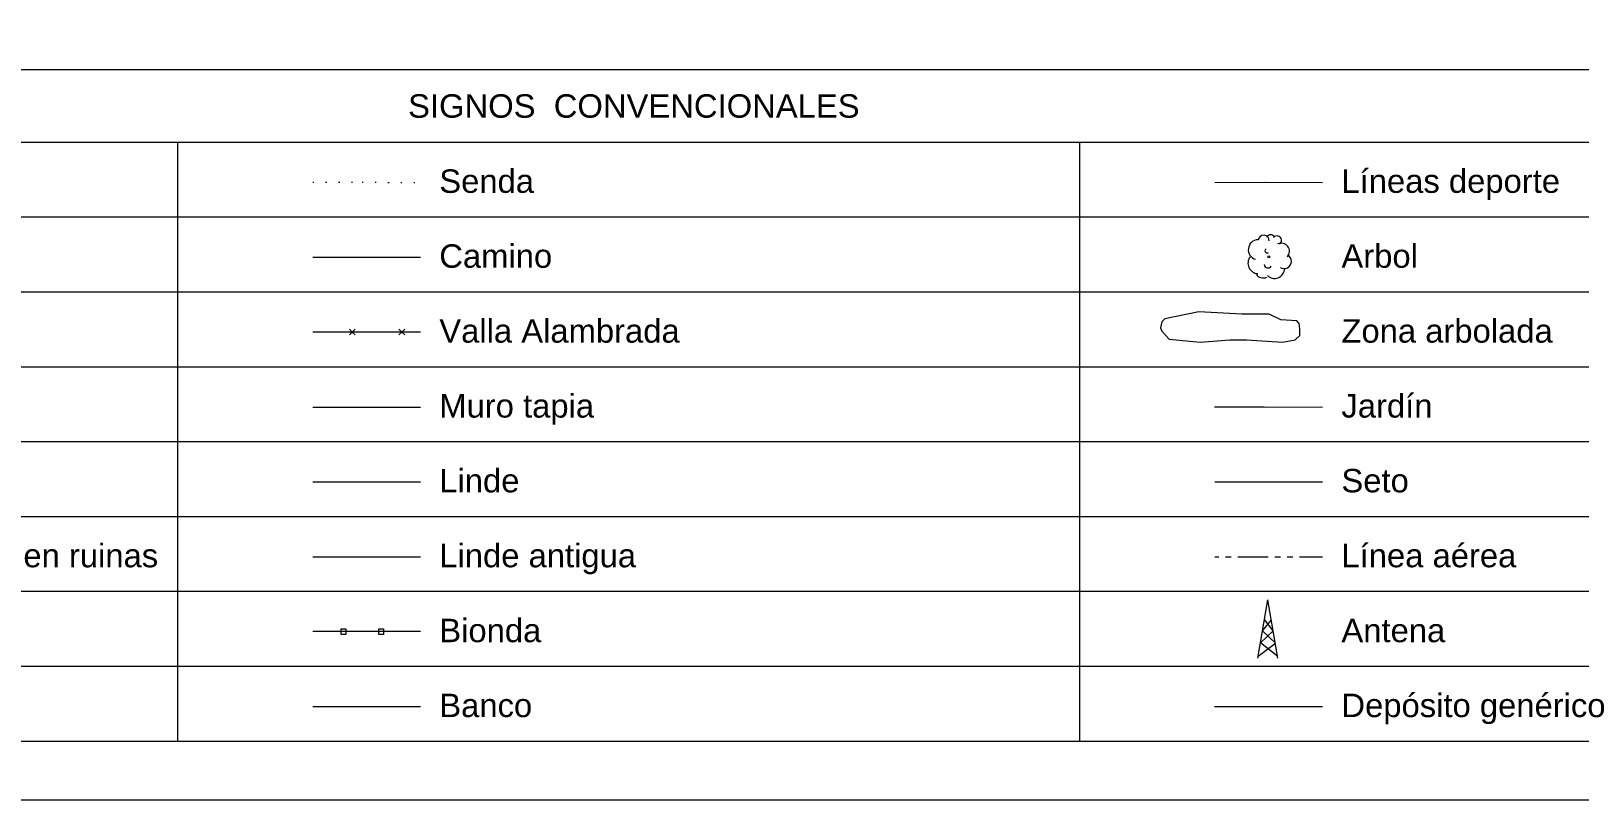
# Model space of a CAD drawing. Header units: metres. Extents: x 523239 to 523998, y 4669208 to 4669802.
# Drawn here: x 523475.3 to 523607.3, y 4669208 to 4669273.6 of the extents above; entities that cross this region are included whole.
import ezdxf

# ---------------------------------------------------------------- set-up
doc = ezdxf.new("R2010")
doc.units = ezdxf.units.M
doc.header["$MEASUREMENT"] = 0
doc.linetypes.add('CONTINU', pattern=[0, 0])
doc.linetypes.add('SENDA', pattern=[1, 0, -1])
doc.layers.add('992006 Lineas cajetin', color=7, linetype='Continuous', lineweight=0)
doc.layers.add('993006 Textos cajetin', color=7, linetype='Continuous', lineweight=0)
doc.styles.add('Style-Arial', font='arial.ttf')
doc.linetypes.add('MASA', pattern='A,0.0001,[130,GEOGRAMA.SHX,S=0.5,R=180,X=0,Y=0],-2.9', length=2.9001)
doc.linetypes.add('SETO', pattern='A,0,-1.2,1,[135,GEOGRAMA.SHX,S=0.4,R=0,X=0.5,Y=-0.5],1', length=3.2)

msp = doc.modelspace()

# ---------------------------------------------------------------- linework, layer by layer
at = {"layer": '992006 Lineas cajetin'}
for p, q in [((523718.6, 4669264.1), (523334.01, 4669264.1)), ((523487.85, 4669264.1), (523487.85, 4669213)), ((523564.76, 4669264.1), (523564.76, 4669213)), ((523718.6, 4669257.72), (523334.01, 4669257.72)), ((523718.6, 4669251.33), (523334.01, 4669251.33)), ((523718.6, 4669244.94), (523334.01, 4669244.94)), ((523718.6, 4669238.55), (523334.01, 4669238.55)), ((523718.6, 4669232.16), (523334.01, 4669232.16)), ((523718.6, 4669225.78), (523334.01, 4669225.78)), ((523718.6, 4669219.39), (523334.01, 4669219.39))]:
    msp.add_line(p, q, dxfattribs=at)
at = {"layer": '992006 Lineas cajetin', "color": 7}
for p, q in [((523579.96, 4669220.12), (523580.81, 4669225.07)), ((523581.67, 4669220.12), (523580.81, 4669225.07)), ((523580.36, 4669222.43), (523581.11, 4669223.39)), ((523581.27, 4669222.45), (523580.52, 4669223.4)), ((523580.18, 4669221.41), (523581.27, 4669222.45)), ((523581.45, 4669221.38), (523580.36, 4669222.43)), ((523579.98, 4669220.28), (523581.45, 4669221.38)), ((523581.65, 4669220.24), (523580.18, 4669221.41))]:
    msp.add_line(p, q, dxfattribs=at)
at = {"layer": '992006 Lineas cajetin'}
for points in [[(523238.55, 4669802), (523997.55, 4669802), (523997.55, 4669208), (523238.55, 4669208)], [(523257.55, 4669270.32), (523992.55, 4669270.32), (523992.55, 4669213), (523257.55, 4669213)]]:
    msp.add_lwpolyline(points, close=True, dxfattribs=at)
at = {"layer": '992006 Lineas cajetin', "linetype": 'SENDA', "extrusion": (0, 0, -1)}
msp.add_lwpolyline([(-523499.37, 4669260.7), (-523503.58, 4669260.7), (-523508.56, 4669260.69)], dxfattribs=at)
at = {"layer": '992006 Lineas cajetin', "color": 9, "linetype": 'CONTINU', "extrusion": (0, 0, -1)}
msp.add_lwpolyline([(-523576.29, 4669260.69), (-523580.49, 4669260.7), (-523585.48, 4669260.69)], dxfattribs=at)
at = {"layer": '992006 Lineas cajetin', "color": 7, "linetype": 'CONTINU', "extrusion": (0, 0, -1)}
for points in [[(-523499.37, 4669254.31), (-523508.56, 4669254.31)], [(-523576.27, 4669215.99), (-523580.49, 4669215.99), (-523585.48, 4669215.98)]]:
    msp.add_lwpolyline(points, dxfattribs=at)
at = {"layer": '992006 Lineas cajetin', "color": 3, "linetype": 'MASA', "extrusion": (0, 0, -1), "flags": 128}
msp.add_lwpolyline([(-523577.56, 4669247.25), (-523578.98, 4669247.25), (-523582.05, 4669247.05), (-523583.13, 4669247.27), (-523583.54, 4669247.64), (-523583.54, 4669248.19), (-523583.49, 4669248.65), (-523583.27, 4669248.87), (-523581.92, 4669248.96), (-523580.93, 4669249.46), (-523578.6, 4669249.46), (-523574.92, 4669249.66), (-523572.01, 4669249.04), (-523571.76, 4669248.79), (-523571.64, 4669248.29), (-523571.78, 4669247.99), (-523572.4, 4669247.31), (-523575.05, 4669247.05)], close=True, dxfattribs=at)
at = {"layer": '992006 Lineas cajetin', "color": 7, "extrusion": (0, 0, -1), "flags": 128}
for points in [[(-523508.56, 4669247.92), (-523499.37, 4669247.92)], [(-523508.56, 4669222.37), (-523499.37, 4669222.37)]]:
    msp.add_lwpolyline(points, dxfattribs=at)
at = {"layer": '992006 Lineas cajetin', "extrusion": (0, 0, -1), "flags": 128}
for points in [[(-523502.5, 4669248.16), (-523502.74, 4669247.92)], [(-523502.74, 4669247.92), (-523502.5, 4669247.68)], [(-523502.99, 4669248.16), (-523502.74, 4669247.92)], [(-523502.74, 4669247.92), (-523502.99, 4669247.68)], [(-523506.72, 4669248.16), (-523506.96, 4669247.92)], [(-523506.96, 4669247.92), (-523506.72, 4669247.68)], [(-523507.21, 4669248.16), (-523506.96, 4669247.92)], [(-523506.96, 4669247.92), (-523507.21, 4669247.68)]]:
    msp.add_lwpolyline(points, dxfattribs=at)
at = {"layer": '992006 Lineas cajetin', "color": 6, "linetype": 'CONTINU', "extrusion": (0, 0, -1)}
msp.add_lwpolyline([(-523499.37, 4669241.53), (-523508.56, 4669241.53)], dxfattribs=at)
at = {"layer": '992006 Lineas cajetin', "color": 3, "linetype": 'CONTINU', "extrusion": (0, 0, -1)}
for points in [[(-523576.27, 4669241.54), (-523580.49, 4669241.54), (-523585.48, 4669241.53)], [(-523499.37, 4669235.14), (-523508.56, 4669235.14)]]:
    msp.add_lwpolyline(points, dxfattribs=at)
at = {"layer": '992006 Lineas cajetin', "color": 3, "linetype": 'SETO', "extrusion": (0, 0, -1), "flags": 128}
msp.add_lwpolyline([(-523576.29, 4669235.14), (-523585.48, 4669235.14)], dxfattribs=at)
at = {"layer": '992006 Lineas cajetin', "color": 104, "linetype": 'CONTINU', "extrusion": (0, 0, -1)}
msp.add_lwpolyline([(-523499.37, 4669228.75), (-523508.56, 4669228.75)], dxfattribs=at)
at = {"layer": '992006 Lineas cajetin', "color": 9, "extrusion": (0, 0, -1), "flags": 128}
for points in [[(-523576.29, 4669228.76), (-523576.63, 4669228.76)], [(-523577.19, 4669228.76), (-523577.68, 4669228.76)], [(-523578.25, 4669228.76), (-523580.83, 4669228.76)], [(-523581.4, 4669228.76), (-523581.88, 4669228.76)], [(-523582.45, 4669228.76), (-523582.93, 4669228.76)], [(-523583.5, 4669228.76), (-523585.48, 4669228.75)]]:
    msp.add_lwpolyline(points, dxfattribs=at)
at = {"layer": '992006 Lineas cajetin', "color": 7}
for points in [[(523501.79, 4669222.61), (523502.19, 4669222.61), (523502.19, 4669222.12), (523501.79, 4669222.12)], [(523505.01, 4669222.61), (523505.41, 4669222.61), (523505.41, 4669222.12), (523505.01, 4669222.12)]]:
    msp.add_lwpolyline(points, close=True, dxfattribs=at)
at = {"layer": '992006 Lineas cajetin', "color": 1, "linetype": 'CONTINU', "extrusion": (0, 0, -1)}
msp.add_lwpolyline([(-523499.37, 4669215.98), (-523508.56, 4669215.98)], dxfattribs=at)
at = {"layer": '992006 Lineas cajetin', "color": 3}
msp.add_circle((523580.89, 4669254.34), 0.0939, dxfattribs=at)
for centre, radius, start, end in [((523580.45, 4669255.71), 0.48, 359.2878, 173.6078), ((523581.05, 4669255.89), 0.336, 23.1565, 160.4665), ((523581.59, 4669255.75), 0.384, 301.578, 139.328), ((523579.99, 4669254.95), 0.852, 92.28, 254.58), ((523580.75, 4669254.86), 0.192, 119.14, 310.56), ((523581.94, 4669254.8), 0.708, 319.8556, 114.7656), ((523580, 4669253.8), 0.888, 142.64, 266.54), ((523580.83, 4669253.73), 0.336, 189.64, 323.88), ((523581.37, 4669253.35), 0.852, 224.67, 0.24), ((523582.2, 4669253.95), 0.612, 235.5275, 62.0275), ((523580.41, 4669253.26), 0.72, 213.78, 295.32)]:
    msp.add_arc(centre, radius, start, end, dxfattribs=at)

# ---------------------------------------------------------------- texts
at = {"layer": '993006 Textos cajetin', "style": 'Style-Arial'}
for s, p in [('SIGNOS  CONVENCIONALES', (523507.5, 4669266.21)), ('Senda', (523510.16, 4669259.8)), ('Líneas deporte', (523587.08, 4669259.8)), ('Camino', (523510.16, 4669253.41)), ('Arbol', (523587.08, 4669253.41)), ('Valla Alambrada', (523510.16, 4669247.02)), ('Zona arbolada', (523587.08, 4669247.02)), ('Muro tapia', (523510.16, 4669240.63)), ('Jardín', (523587.08, 4669240.63)), ('Linde', (523510.16, 4669234.25)), ('Seto', (523587.08, 4669234.25)), ('Edificio en construccion / Edificio en ruinas', (523433.24, 4669227.86)), ('Linde antigua', (523510.16, 4669227.86)), ('Línea aérea', (523587.08, 4669227.86)), ('Bionda', (523510.16, 4669221.47)), ('Antena', (523587.08, 4669221.47)), ('Banco', (523510.16, 4669215.08)), ('Depósito genérico', (523587.08, 4669215.08))]:
    msp.add_text(s, height=2, dxfattribs=at).set_placement(p)

doc.saveas('drawing.dxf')
